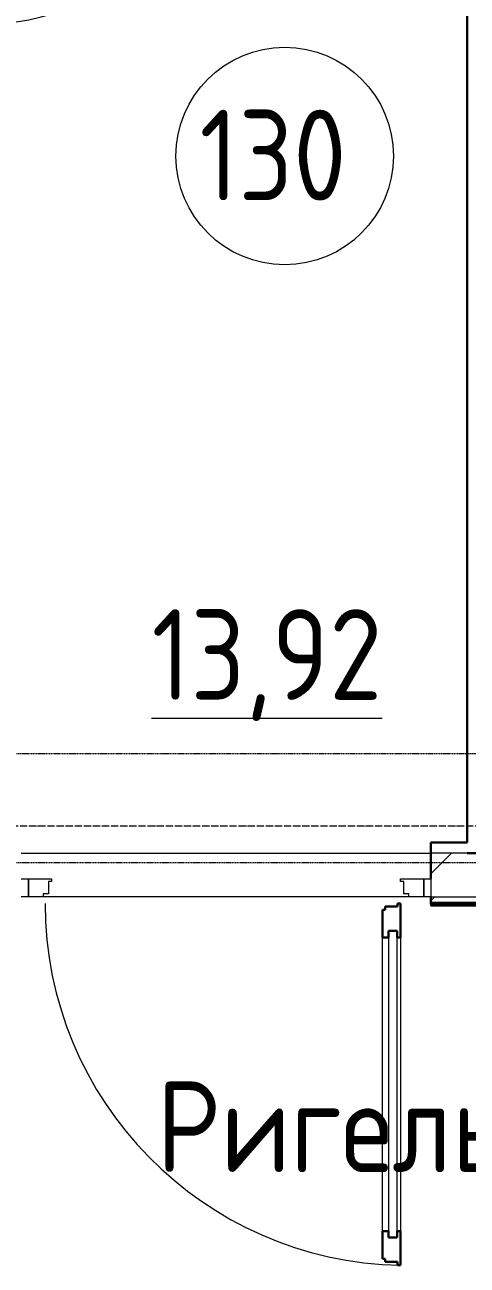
# Model space of a CAD drawing. Header units: millimetres. Extents: x -215207 to 92095, y -30385 to 123050.
# Drawn here: x -154745 to -153525, y -8170 to -4749 of the extents above; entities that cross this region are included whole.
import ezdxf

# ---------------------------------------------------------------- set-up
doc = ezdxf.new("R2010")
doc.units = ezdxf.units.MM
doc.linetypes.add('ADSK_Линия сетки', pattern=[25, 20, -2.5, 0, -2.5])
doc.linetypes.add('ADSK_Сверху', pattern=[4.5, 3, -1.5])
for name, color, linetype, lineweight in [('Аннотация', 7, 'Continuous', 20), ('Двери', 7, 'Continuous', 9), ('Линии', 7, 'Continuous', 9), ('Марки помещений', 7, 'Continuous', 20), ('Ограждение', 7, 'Continuous', 9), ('Оси', 7, 'Continuous', 9), ('Стены наружные', 7, 'Continuous', 20), ('Стены штриховка', 7, 'Continuous', 9)]:
    doc.layers.add(name, color=color, linetype=linetype, lineweight=lineweight)
doc.layers.add('Двери открывание', color=7, linetype='Continuous', lineweight=9, true_color=0xc0c0c0)
doc.styles.add('GOST Common_3', font='GOST_Common.ttf', dxfattribs={"width": 0.9, "height": 2.5})

# ---------------------------------------------------------------- blocks, each defined once
blk = doc.blocks.new('1 этаж 21082025')
at = {"layer": 'Двери'}
for p, q in [((45180, -38545), (45200, -38545)), ((45200, -38545), (45200, -38595)), ((45200, -38545), (45264, -38545)), ((45200, -38595), (45200, -38545)), ((45255, -38553), (45255, -38587)), ((45264, -38553), (45255, -38553)), ((45264, -38545), (45264, -38553)), ((46226, -38545), (46290, -38545)), ((46226, -38553), (46226, -38545)), ((46235, -38553), (46226, -38553)), ((46235, -38587), (46235, -38553)), ((46290, -38545), (46310, -38545)), ((46290, -38595), (46290, -38545)), ((46290, -38545), (46290, -38595)), ((46310, -38545), (46310, -38595)), ((45241, -38587), (45241, -38595)), ((45255, -38587), (45241, -38587)), ((46249, -38587), (46235, -38587)), ((46249, -38595), (46249, -38587)), ((45200, -38595), (45180, -38595)), ((45241, -38595), (45200, -38595)), ((46290, -38595), (46249, -38595)), ((46310, -38595), (46290, -38595)), ((46193, -38689), (46193, -39535)), ((46217, -38689), (46193, -38689)), ((46217, -39535), (46217, -38689)), ((46176, -39517), (46176, -38707)), ((46226, -38707), (46226, -39517)), ((46193, -39535), (46217, -39535))]:
    blk.add_line(p, q, dxfattribs=at)
at = {"layer": 'Двери', "lineweight": 30}
for p, q in [((46184, -38631), (46184, -38622)), ((46184, -38622), (46218, -38622)), ((46218, -38613), (46226, -38613)), ((46218, -38622), (46218, -38613)), ((46226, -38613), (46226, -38707)), ((46176, -38631), (46184, -38631)), ((46176, -38707), (46176, -38631)), ((46193, -38707), (46193, -38689)), ((46193, -38689), (46217, -38689)), ((46217, -38689), (46217, -38707)), ((46176, -38707), (46193, -38707)), ((46217, -38707), (46226, -38707)), ((46176, -39593), (46176, -39517)), ((46176, -39517), (46193, -39517)), ((46193, -39517), (46193, -39535)), ((46193, -39535), (46217, -39535)), ((46217, -39517), (46226, -39517)), ((46217, -39535), (46217, -39517)), ((46226, -39517), (46226, -39611)), ((46184, -39593), (46176, -39593)), ((46184, -39602), (46184, -39593)), ((46218, -39602), (46184, -39602)), ((46218, -39611), (46218, -39602)), ((46226, -39611), (46218, -39611))]:
    blk.add_line(p, q, dxfattribs=at)
at = {"layer": 'Двери'}
blk.add_arc((45060, -35490), 700, 270, 0, dxfattribs=at)
at = {"layer": 'Двери открывание'}
blk.add_arc((46244, -38613), 998, 180, 268.9666, dxfattribs=at)
at = {"layer": 'Линии', "linetype": 'ADSK_Сверху'}
for p, q in [((43385, -38200), (54205, -38200)), ((43385, -38500), (54205, -38500))]:
    blk.add_line(p, q, dxfattribs=at)
at = {"layer": 'Марки помещений'}
blk.add_circle((45906.7, -36552), 300, dxfattribs=at)
at = {"layer": 'Ограждение'}
for q in [(46310, -38615), (49415, -38620)]:
    blk.add_line((46310, -38620), q, dxfattribs=at)
at = {"layer": 'Оси', "linetype": 'ADSK_Линия сетки'}
blk.add_line((62867.3, -38400), (-14072.3, -38400), dxfattribs=at)
at = {"layer": 'Стены наружные', "lineweight": 30}
for p, q in [((46410, -32230), (46410, -38445)), ((46310, -38445), (46310, -38545)), ((46410, -38445), (46310, -38445)), ((46440, -38475), (46410, -38475)), ((46310, -38595), (46310, -38615)), ((46310, -38615), (49410, -38615))]:
    blk.add_line(p, q, dxfattribs=at)
at = {"layer": 'Стены наружные'}
for p, q in [((45180, -38475), (46310, -38475)), ((46249, -38595), (45241, -38595))]:
    blk.add_line(p, q, dxfattribs=at)
at = {"layer": 'Стены наружные', "linetype": 'Continuous', "lineweight": 9}
for p, q in [((46310, -38531.5), (46366.5, -38475)), ((46310, -38606.1), (46321.1, -38595)), ((46371.8, -38615), (46376.8, -38610))]:
    blk.add_line(p, q, dxfattribs=at)
at = {"layer": 'Стены штриховка'}
for p, q in [((46410, -38475), (46310, -38475)), ((46310, -38595), (49390, -38595)), ((46310, -38610), (49405, -38610))]:
    blk.add_line(p, q, dxfattribs=at)
at = {"layer": 'Аннотация', "style": 'GOST Common_3', "width": 0.9}
blk.add_text('Ригель', height=250, dxfattribs=at).set_placement((45553.5, -39354.3))
at = {"layer": 'Марки помещений', "style": 'GOST Common_3', "width": 0.9}
for s, p in [('130', (45671.8, -36674.3)), ('%%U13,92', (45539.6, -38051.8))]:
    blk.add_text(s, height=250, dxfattribs=at).set_placement(p)

msp = doc.modelspace()

# ---------------------------------------------------------------- block references
msp.add_blockref('1 этаж 21082025', (-199934.8, 31441.4))

doc.saveas('drawing.dxf')
